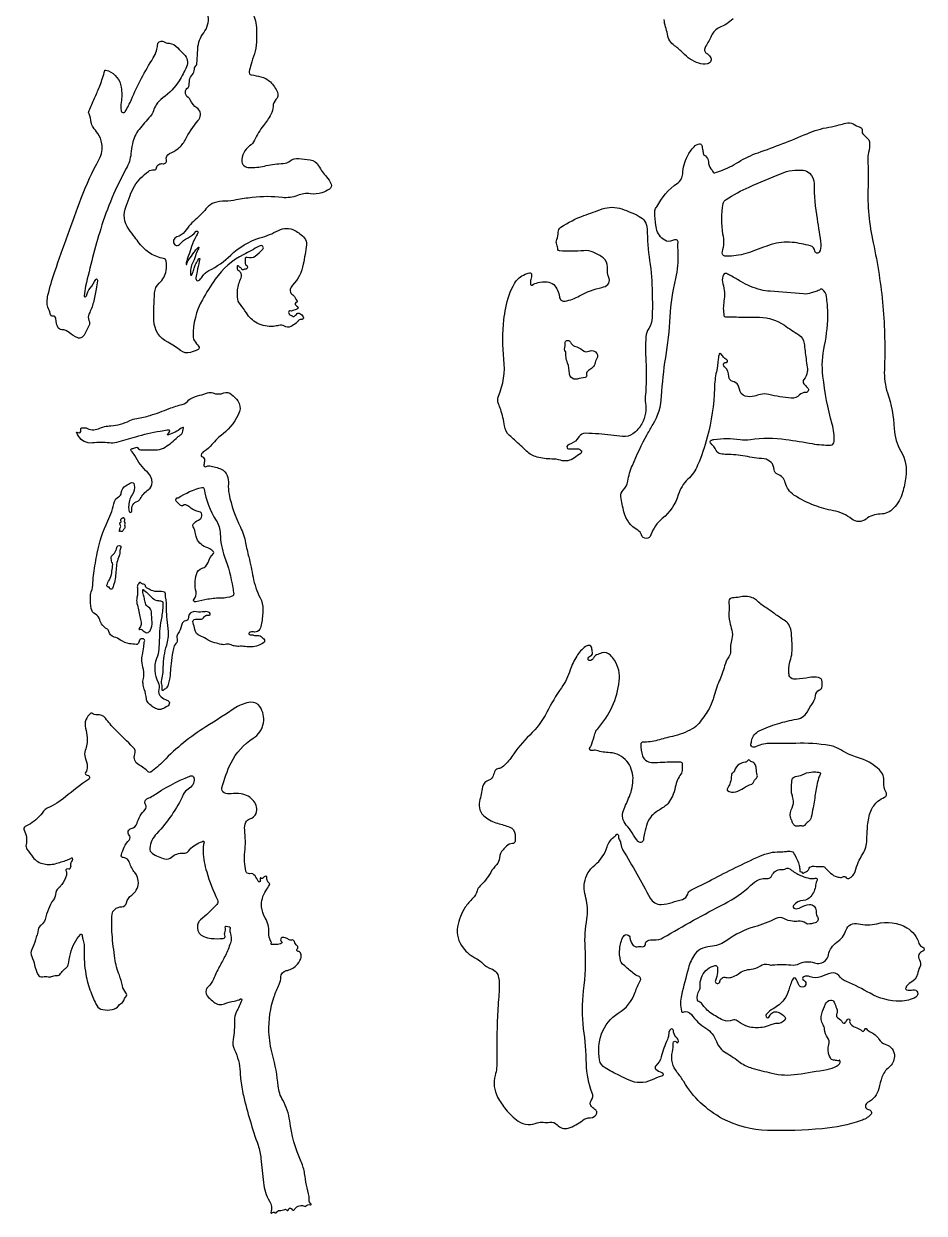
# Model space of a CAD drawing. Extents: x 2157 to 2659, y 857 to 1630.
# Drawn here: x 2156.8 to 2454.4, y 857.2 to 1250.1 of the extents above; entities that cross this region are included whole.
import ezdxf

# ---------------------------------------------------------------- set-up
doc = ezdxf.new("R2010")
doc.units = 0
doc.header["$MEASUREMENT"] = 0
doc.layers.add('描边', color=1, linetype='Continuous')

msp = doc.modelspace()

# ---------------------------------------------------------------- linework, layer by layer
at = {"layer": '描边'}
for points in [[(2231.83, 1254.32, -0.157012), (2233.67, 1248.91, -0.008322), (2233.67, 1243.98, -0.080134), (2232.99, 1240.15, 0.014291), (2231.9, 1236.72, 0.009848), (2231.26, 1234.33, 0.437115), (2231.99, 1233.23, -0.013678), (2235.11, 1232.63, -0.142218), (2238.31, 1230.88, -0.0959), (2240.63, 1227.47, -0.314306), (2240.13, 1225.04, 0.204346), (2239.18, 1222.83, -0.128664), (2238.45, 1220.12, -0.037554), (2236.02, 1216.51, 0.058743), (2233.06, 1211.69, -0.134166), (2231.43, 1209.75, 0.258208), (2228.85, 1204.55, 0.284034), (2229.93, 1202.97, 0.111543), (2231.86, 1202.58, 0.051959), (2236.95, 1203.24, -0.051394), (2242.52, 1203.97, 0.164091), (2244.88, 1204.83, -0.206938), (2247.67, 1205.61, 0.005626), (2251.4, 1205.13, -0.2452), (2254.24, 1203.2, 0.06386), (2256.86, 1199.54, -0.095745), (2258.36, 1197.13, -0.353718), (2257.81, 1195.45, -0.067934), (2255.31, 1194.27, -0.111025), (2251.56, 1193.95, 0.132453), (2247.27, 1193.4, -0.127409), (2242.25, 1192.71, 0.058414), (2232.32, 1192.71, 0.017927), (2227.03, 1191.9, -0.042288), (2223.33, 1191.51, 0.068864), (2219.73, 1190.94, 0.146399), (2217.4, 1189.4, -0.037581), (2213.94, 1185.83, 0.056143), (2210.01, 1181.47, -0.178138), (2207.39, 1179.69, 0.597824), (2206.74, 1177.1, 0.430886), (2208.28, 1177.22, -0.10958), (2211.08, 1179.42, 0.107101), (2213.67, 1181.44, -0.468351), (2214.33, 1181.44, -0.299345), (2214.37, 1181.09, -0.018927), (2213.72, 1179.92, 0.068305), (2212.27, 1176.56, -0.027484), (2211.27, 1173.6, 0.02979), (2210.45, 1171.14, 0.107566), (2210.43, 1170.68, 0.846152), (2210.71, 1170.68, -0.11775), (2211.38, 1172.27, 0.009744), (2212.96, 1174.5, -0.043002), (2213.95, 1175.71, -0.02313), (2214.56, 1176.29, -0.721518), (2214.69, 1176.21, -0.092377), (2214.37, 1175.45, 0.08948), (2213.51, 1173.46, -0.067781), (2212.48, 1170.78, 0.114293), (2211.92, 1168.8, 0.023038), (2211.92, 1167.18, 0.72347), (2212.25, 1167.08, 0.061662), (2212.59, 1167.76, 0.024616), (2213.08, 1169.37, -0.064409), (2213.63, 1170.75, -0.01257), (2214.6, 1172.42, -0.232441), (2214.91, 1172.62, -0.549422), (2215.02, 1172.48, 0.028547), (2214.78, 1171.64, 0.00625), (2214.07, 1168.3, 0.00397), (2213.67, 1166.17, 0.286553), (2214.03, 1165.27, 0.328118), (2214.59, 1165.27, 0.10187), (2215.76, 1166.56, -0.148891), (2217.96, 1168.59, 0.08163), (2225.19, 1173.67, -0.122056), (2234.86, 1179.36, 0.048831), (2240.96, 1181.84, -0.246892), (2246.33, 1181.84, -0.091318), (2249.58, 1179.29, -0.218818), (2250.24, 1177.1, -0.012061), (2249.18, 1170.67, -0.145526), (2245.64, 1163.81, 0.138139), (2244.82, 1162.29, 0.309793), (2245.42, 1160.83, -0.133594), (2246.49, 1159.6, 0.022083), (2246.74, 1159.14, 0.030978), (2247.17, 1158.52, -0.589002), (2247.01, 1158.15, 0.321555), (2246.53, 1157.72, 0.248091), (2246.7, 1157.11, 0.120823), (2247.24, 1156.76, -0.400584), (2247.43, 1156.37, -0.311523), (2246.47, 1155.6, 0.114286), (2245.66, 1155.35, -0.210549), (2244.81, 1155.25, 0.433344), (2244.35, 1154.99, 0.118618), (2244.35, 1154.51, 0.16977), (2244.72, 1153.95, 0.095518), (2245.22, 1153.69, -0.068591), (2245.78, 1153.44, 0.440024), (2246.35, 1153.6, -0.115734), (2246.58, 1153.88, 0.013408), (2247.18, 1154.35, -0.328461), (2248.06, 1154.41, -0.118524), (2249.13, 1153.28, -0.649025), (2248.48, 1152.38, 0.303067), (2247.48, 1151.98, -0.063714), (2246.82, 1151.25, -0.074578), (2245.01, 1150.09, -0.245845), (2242.92, 1150.23, 0.211089), (2241.01, 1150.48, -0.045421), (2239.34, 1150.15, -0.150762), (2233.91, 1151.22, -0.132441), (2230.36, 1154.57, 0.03485), (2228.37, 1157.36, -0.16466), (2227.43, 1159.84, -0.018297), (2227.43, 1161.71, -0.108365), (2228.46, 1165.71, 0.191434), (2228.63, 1167.56, 0.198829), (2227.9, 1168.46, -0.301006), (2227.41, 1169.38, 0.04815), (2227.41, 1170.05, -0.984329), (2227.75, 1170.09, 0.296253), (2228, 1169.79, -0.189891), (2228.8, 1169.17, 0.378719), (2229.45, 1168.95, -0.070744), (2230.37, 1169.2, 0.711054), (2230.57, 1170.12, -0.283394), (2230.07, 1171.1, 0.039484), (2230.07, 1172.6, -0.563156), (2230.67, 1173.03, 0.271547), (2233.3, 1173.37, 0.042125), (2235.84, 1175.7, 0.389942), (2235.84, 1176.48, 0.356212), (2234.54, 1176.67, -0.019621), (2229.49, 1173.9, 0.12665), (2220.05, 1165.7, 0.022244), (2215.83, 1158.95, 0.134944), (2212.78, 1146.86, 0.1279), (2213.22, 1145.34, 0.064978), (2214.57, 1143.6, -0.513554), (2214.38, 1142.46, -0.050859), (2211.84, 1141.49, -0.236307), (2208.63, 1142.16, 0.050917), (2204.35, 1144.88, -0.277715), (2199.81, 1152.05, -0.022154), (2200.01, 1161.18, -0.194464), (2201.58, 1164.44, 0.167732), (2203.86, 1168.58, 0.085031), (2203.86, 1171.66, 0.312169), (2203.02, 1172.52, -0.091857), (2198.64, 1174.24, -0.09291), (2194.96, 1177.61, -0.001204), (2193.49, 1179.59, -0.001633), (2191.5, 1182.28, -0.261531), (2190.59, 1189.85, 0.01458), (2191.91, 1193.33, -0.107296), (2195.51, 1199.24, -0.049717), (2197.96, 1201.35, -0.183765), (2199.84, 1201.82, 0.430854), (2200.65, 1202.5, -0.259927), (2201.38, 1203.64, -0.16619), (2202.84, 1203.89, 0.545926), (2203.93, 1205.09, -0.369765), (2204.94, 1207.2, 0.060883), (2207.76, 1208.89, 0.107798), (2210.11, 1211.71, -0.054734), (2214.4, 1218.13, 0.074219), (2214.99, 1219.09, 0.361719), (2214.03, 1222.3, -0.143376), (2211.8, 1224.94, 0.144183), (2211.1, 1225.78, -0.539122), (2211.1, 1229.06, 0.210674), (2211.32, 1229.41, 0.012641), (2211.6, 1231.45, -0.172116), (2212.52, 1233.35, 0.2149), (2213.18, 1235.07, -0.20515), (2213.48, 1235.91, 0.172425), (2214.01, 1237.12, 0.00371), (2214.3, 1241.9, -0.152466), (2216.25, 1247.13, 0.199003), (2217.75, 1252.59, -0.063156)], [(2391.23, 1251.75, -0.079208), (2386.79, 1248.88, 0.187004), (2384.09, 1246.19, -0.041316), (2382.13, 1242.59, 0.172499), (2381.83, 1241.33, 0.223024), (2382.35, 1240.45, -0.082415), (2383.67, 1239.2, -0.247554), (2383.9, 1237.85, -0.274304), (2382.76, 1236.86, -0.127123), (2379.93, 1237.07, -0.124344), (2374.64, 1240.48, 0.054306), (2371.89, 1242.86, -0.206069), (2369.5, 1246.67, 0.040645), (2368.91, 1249.1, -0.062869), (2368.45, 1251.49, -0.054456)], [(2184.77, 1234.51, -0.264527), (2188.99, 1229.19, -0.076889), (2188.99, 1224.09, 0.066052), (2188.94, 1221.44, 0.322799), (2189.52, 1220.79, 0.317035), (2190.32, 1221.13, 0.038306), (2192.36, 1225.07, -0.041492), (2199.59, 1238.82, 0.072578), (2200.67, 1241.22, 0.053225), (2200.99, 1243.13, -0.213811), (2201.51, 1244.09, -0.296857), (2202.96, 1244.22, 0.101492), (2204.8, 1243.67, -0.198562), (2207.68, 1242.18, 0.029978), (2209.74, 1240.02, -0.319938), (2210.58, 1235.91, -0.033782), (2208.14, 1231.29, -0.103437), (2202.76, 1225.61, 0.097688), (2200.57, 1223.36, 0.070262), (2199.62, 1221.31, -0.112128), (2198.62, 1219.56, 0.015509), (2194.89, 1215.23, 0.124217), (2192.68, 1210.43, 0.020499), (2192.2, 1207.18, -0.100931), (2190.66, 1202.26, 0.052245), (2182.23, 1182.4, 0.020119), (2177.24, 1163.4, 0.034751), (2176.76, 1160.19, 0.510567), (2177.09, 1159.91, 0.267667), (2177.47, 1160.27, -0.093708), (2178.75, 1162.79, 0.044808), (2180.6, 1165.68, -0.607195), (2181.02, 1165.68, -0.146586), (2181.12, 1165.16, -0.018944), (2180.74, 1162.49, -0.017372), (2179.78, 1158.04, -0.055807), (2178.34, 1154.23, 0.23997), (2178.34, 1152.11, -0.23997), (2178.34, 1150.29, 0.000323), (2177.02, 1147.68, -0.174845), (2175.59, 1146.34, -0.207231), (2174.6, 1146.34, -0.075668), (2171.78, 1148.11, 0.177441), (2169.32, 1149.03, -0.257861), (2168.16, 1149.68, -0.128611), (2167.53, 1151.74, 0.090432), (2167.2, 1153.23, 0.088278), (2167.09, 1153.4, 0.302867), (2166.5, 1153.53, -0.312026), (2165.9, 1153.68, -0.114814), (2165.51, 1154.42, 0.037772), (2164.78, 1156.47, -0.117881), (2164.47, 1158.2, -0.044626), (2164.79, 1160.43, -0.02426), (2167.04, 1168.22, -0.007872), (2175.79, 1192.49, -0.034167), (2181.72, 1205.42, 0.164926), (2182.6, 1210.5, 0.115129), (2181.23, 1213.88, 0.008999), (2179.7, 1215.97, -0.14304), (2179.09, 1217.55, 0.088968), (2178.35, 1220.34, -0.221882), (2178.35, 1221.42, 0.006919), (2180.21, 1225.54, 0.006168), (2181.76, 1229.26, 0.027538), (2183.37, 1233.96, 0.004107), (2183.56, 1234.67, -0.452521), (2183.87, 1234.82, 0.025635), (2184.77, 1234.51, -0.583416)], [(2366.07, 1189.6, -0.133749), (2372.84, 1197.42, 0.240594), (2374.6, 1200.57, -0.11057), (2376.11, 1206.36, -0.071075), (2378.35, 1209.51, -0.171633), (2380.15, 1210.43, -0.396559), (2380.88, 1209.91, -0.004054), (2381.18, 1208.33, -0.003434), (2381.4, 1206.98, 0.27932), (2381.65, 1206.7, -0.076751), (2382.08, 1206.48, -0.241338), (2383.06, 1204.55, 0.169817), (2383.87, 1202.23, -0.038774), (2384.61, 1201.13, 0.346752), (2385.21, 1200.89, 0.021621), (2387.22, 1201.56, 0.046351), (2393.01, 1204.43, -0.054082), (2399.49, 1207.51, 0.017463), (2415.67, 1213.8, -0.057873), (2422.9, 1215.96, 0.019004), (2426.32, 1216.69, 0.012534), (2428.53, 1217.32, -0.215919), (2430.87, 1217.03, 0.05344), (2433.23, 1215.91, -0.361452), (2433.87, 1214.83, 0.242037), (2434.32, 1213.48, 0.013478), (2435.66, 1212.24, -0.185465), (2436.27, 1211.08, -0.095563), (2436.01, 1207.53, 0.080325), (2435.76, 1205.11, -0.023537), (2435.84, 1196.34, 0.063945), (2437.53, 1177.7, -0.03267), (2440.74, 1156.8, -0.032423), (2441.22, 1135.81, 0.090072), (2442.27, 1128.18, -0.067881), (2444.45, 1116.35, 0.123934), (2446.7, 1108.88, -0.175088), (2448.34, 1100.43, -0.028203), (2447.24, 1095.26, -0.12531), (2444.27, 1090.04, -0.201555), (2439.85, 1088.13, 0.167106), (2435.18, 1086.47, -0.349232), (2430.45, 1086.47, 0.123387), (2424.37, 1089.23, -0.046017), (2418.09, 1090.99, -0.053384), (2411.36, 1094.43, -0.193971), (2408.49, 1098.53, 0.266919), (2405.93, 1101.29, -0.321453), (2404.79, 1102.79, 0.37856), (2401.46, 1106.37, -0.021169), (2395.17, 1107.26, 0.044237), (2389.06, 1107.83, -0.046531), (2387.11, 1108.03, -0.227615), (2385.67, 1109.1, 0.073343), (2383.81, 1111.64, -0.512214), (2383.96, 1112.5, -0.076239), (2384.91, 1112.79, -0.075053), (2393.53, 1112.79, 0.075053), (2396.97, 1112.79, -0.073869), (2408.71, 1112.82, -0.007929), (2417.41, 1111.4, 0.04949), (2423.45, 1110.93, 0.39391), (2424.61, 1112.06, 0.078745), (2423.98, 1117.85, -0.037421), (2420.93, 1133.68, -0.08329), (2421.44, 1143.87, 0.060163), (2422.51, 1154.94, 0.026864), (2422.12, 1159.9, 0.199125), (2420.68, 1162.39, 0.338788), (2420.09, 1162.39, -0.111098), (2418.61, 1161.7, 0.04442), (2417.09, 1161.23, -0.124807), (2414.47, 1160.86, 0.014177), (2403.49, 1161.74, -0.050114), (2400.4, 1162.21, -0.071624), (2393.76, 1164.98, 0.006502), (2390.4, 1166.93, 0.025948), (2389.1, 1167.57, 0.388131), (2388.07, 1167.22, 0.050336), (2387.86, 1166.72, 0.149539), (2387.86, 1164.22, -0.1181), (2388.21, 1158.49, 0.086889), (2388.21, 1153.63, 0.364734), (2388.67, 1153.25, -0.000754), (2390.46, 1153.25, -0.002154), (2395.55, 1153.22, -0.001869), (2399.97, 1153.16, -0.148499), (2408.18, 1150.5, 0.013593), (2412.93, 1147.39, -0.233128), (2414.73, 1144.52, 0.008568), (2415.33, 1139.51, 0.004933), (2415.75, 1136.64, -0.078024), (2415.75, 1135.08, -0.136368), (2414.63, 1132.62, 0.363816), (2414.63, 1131.17, 0.031953), (2415.86, 1129.88, -0.689922), (2415.22, 1128.3, 0.205803), (2413.21, 1127.48, -0.218476), (2410.47, 1126.44, -0.047643), (2403.01, 1127.67, 0.129839), (2400.3, 1127.67, 0.0059), (2398.26, 1127.1, -0.141855), (2395.27, 1127.1, -0.304598), (2393.31, 1129.43, 0.115781), (2392.87, 1130.69, 0.19261), (2391.11, 1131.96, -0.346125), (2389.86, 1133.56, 0.222289), (2388.36, 1136.81, -0.396397), (2388.22, 1137.98, -0.291848), (2388.74, 1138.18, 0.888624), (2389.07, 1139.18, -0.119204), (2388.1, 1139.96, 0.027009), (2387.1, 1141.12, 0.59693), (2386.6, 1140.98, 0.034842), (2386.34, 1139.3, -0.032602), (2385.72, 1135.18, 0.047105), (2385.05, 1129.73, -0.058676), (2382.69, 1113.5, -0.034942), (2379.51, 1104.25, -0.1047), (2376.29, 1099.64, 0.133349), (2373.11, 1094.5, -0.153063), (2367.82, 1086.63, 0.146346), (2364.08, 1081.24, -0.726166), (2360.96, 1081.24, 0.184161), (2359.7, 1082.8, -0.2024), (2355.16, 1088.85, -0.024377), (2354.15, 1093.93, -0.25003), (2354.91, 1096.05, 0.172758), (2356.47, 1098.97, -0.061654), (2357.93, 1104.22, -0.026938), (2362.87, 1114.47, -0.009059), (2364.78, 1117.79, 0.122346), (2367.61, 1127.09, -0.027085), (2368.97, 1139.84, 0.026147), (2370.44, 1153.29, -0.045336), (2372.31, 1165.99, 0.073643), (2373.07, 1174.36, -0.026428), (2373.05, 1178.04, 0.396666), (2372.48, 1178.71, 0.14545), (2371.18, 1178.48, -0.257966), (2368.67, 1178.57, -0.209949), (2365.9, 1182.47, -0.040766), (2365.38, 1186.78, -0.015314), (2365.37, 1188.41, -0.262902), (2366.07, 1189.6, -0.266047)], [(2387.88, 1180.57, -0.086346), (2387.97, 1190.71, -0.208943), (2388.89, 1192.07, -0.03627), (2396.54, 1196.18, -0.009557), (2407.19, 1200.69, -0.119425), (2414.36, 1201.74, -0.171983), (2416.54, 1200.73, -0.199211), (2417.99, 1197.31, 0.038398), (2419, 1185.63, -0.008981), (2420.24, 1177.19, -0.180759), (2419.64, 1174.63, -0.707246), (2418.29, 1174.97, 0.314033), (2416.79, 1176.76, 0.03878), (2410.78, 1177.89, 0.107215), (2403.83, 1177.15, 0.010798), (2396.95, 1174.7, -0.077665), (2390.65, 1173.38, -0.02645), (2388.54, 1173.38, -0.298865), (2387.7, 1173.99, -0.167608), (2387.68, 1174.87, 0.137552), (2387.88, 1180.57, -3.712635)], [(2331.97, 1163.94, -0.1684), (2333.84, 1159.89, 0.437664), (2335.7, 1158.49, 0.084454), (2340.45, 1160.21, -0.078187), (2347.9, 1163.01, 0.136842), (2349.78, 1163.98, 0.305051), (2350.23, 1165.92, -0.109817), (2349.69, 1169.71, 0.253889), (2348.33, 1172.74, 0.063153), (2345.01, 1174.67, 0.123091), (2341.94, 1175.15, -0.038801), (2333.83, 1175.05, -0.3852), (2333.34, 1175.56, 0.094554), (2332.96, 1177.2, -0.208955), (2332.96, 1178.82, 0.10608), (2333.46, 1181.25, -0.252106), (2334.31, 1182.87, -0.061056), (2341.91, 1186.75, -0.00346), (2348, 1188.92, -0.169575), (2354.51, 1188.92, -0.033141), (2360.22, 1186.49, -0.279113), (2362.82, 1182.34, 0.032842), (2363.65, 1171.86, -0.032247), (2364.51, 1161.18, -0.007981), (2364.51, 1153.03, -0.148974), (2363.34, 1149.42, 0.137982), (2362.41, 1146.73, 0.02953), (2362.41, 1138.73, -0.037717), (2362.22, 1127.03, 0.061751), (2362.29, 1124.74, -0.077624), (2362.29, 1121.49, -0.089162), (2361.08, 1117.98, -0.106905), (2358.13, 1114.64, -0.194422), (2354.73, 1113.77, 0.015933), (2346.81, 1114.59, 0.008703), (2342.46, 1114.82, 0.273501), (2340.25, 1113.61, -0.165706), (2337.61, 1111.37, 0.071787), (2336.5, 1110.74, 0.351602), (2336.34, 1110.06, 0.28886), (2336.85, 1109.74, 0.001048), (2339.73, 1109.74, -0.261521), (2341.08, 1108.98, -0.409066), (2340.89, 1108.17, 0.017292), (2338.77, 1106.71, -0.235704), (2334.18, 1105.91, 0.072989), (2331.29, 1106.33, -0.066113), (2326.46, 1106.96, -0.125722), (2322.97, 1108.92, 0.00652), (2318.97, 1112.64, 0.002653), (2317.32, 1114.12, -0.182926), (2315.66, 1117.27, 0.053133), (2314.41, 1122.69, 0.019075), (2313.68, 1124.56, -0.207968), (2313.68, 1127.07, 0.132133), (2315.49, 1139.26, -0.057763), (2315.49, 1152.34, -0.015167), (2316.07, 1156.27, -0.087124), (2319.02, 1164.36, -0.168075), (2322.47, 1167.35, -0.028928), (2323.92, 1167.84, -0.507067), (2324.65, 1167.26, -0.06741), (2324.37, 1165.68, 0.125262), (2324.27, 1164.03, 0.517439), (2324.8, 1163.79, -0.067214), (2326.76, 1164.61, -0.095518), (2329.76, 1164.81, -0.128371), (2331.97, 1163.94, 23.333681)], [(2335.75, 1144.9, -0.694256), (2337.46, 1144.91, 0.24051), (2338.83, 1143.66, -0.111695), (2341.47, 1142.25, 0.300466), (2343.62, 1141.97, -0.402337), (2346.22, 1141.14, -0.25302), (2346.22, 1139.55, 0.064957), (2345.5, 1137.68, -0.206646), (2344.43, 1136.25, 0.06076), (2343.1, 1135.26, 0.299959), (2342.82, 1134.05, -0.492924), (2342.33, 1133.26, 0.049213), (2339.71, 1132.74, -0.304826), (2337.58, 1133.4, -0.168976), (2337.14, 1134.63, 0.086683), (2336.51, 1138.02, -0.054473), (2336.01, 1139.98, -0.044132), (2335.93, 1141.63, 0.244051), (2335.81, 1141.89, -0.296431), (2335.54, 1142.64, 0.069277), (2335.75, 1144.9, -4.494738)], [(2177.37, 1116.61, 0.247219), (2181.44, 1116.33, -0.089212), (2185.58, 1117.33, 0.103092), (2191.81, 1119.01, -0.083672), (2194.1, 1119.73, 0.042258), (2198.57, 1120.73, 0.018538), (2204.89, 1122.98, -0.032401), (2209.18, 1124.37, 0.172812), (2211.36, 1125.83, -0.130441), (2212.03, 1126.37, -0.042241), (2215.02, 1127.4, 0.023878), (2217.46, 1128.14, -0.172477), (2219.29, 1128.14, 0.172477), (2222.91, 1128.14, -0.267161), (2225.48, 1127.67, -0.054527), (2227.53, 1125.5, -0.257362), (2228.05, 1122.02, -0.138696), (2222.64, 1114.65, 0.055054), (2218.97, 1111.08, -0.088717), (2216.48, 1108.96, 0.18589), (2215.41, 1107.62, 0.421999), (2215.66, 1107.14, -0.361795), (2216.54, 1105.85, -0.047562), (2216.27, 1104.42, 0.334242), (2216.49, 1103.82, 0.292589), (2217.12, 1103.82, -0.181969), (2218.23, 1104.06, -0.063334), (2222.06, 1102.97, -0.211686), (2224.01, 1100.88, -0.097399), (2224.4, 1098.08, 0.063611), (2224.63, 1094.75, 0.065769), (2228.38, 1083.8, -0.069711), (2230.1, 1078.66, 0.017585), (2231.13, 1074, -0.019657), (2232.59, 1067.25, 0.077836), (2234.92, 1060.46, -0.129054), (2235.81, 1056.61, -0.032853), (2235.38, 1051.99, -0.076658), (2234.77, 1050.12, -0.307617), (2233.07, 1049.17, 0.044316), (2231.7, 1049.17, 0.462985), (2231.22, 1048.49, 0.359893), (2231.57, 1048.24, -0.073103), (2232.75, 1048.14, 0.065627), (2234.09, 1048.01, -0.219589), (2235.56, 1047.39, 0.045803), (2236.09, 1046.91, -0.497138), (2236.09, 1045.71, -0.070321), (2234.3, 1044.71, -0.078407), (2232.07, 1044.24, -0.052216), (2229.98, 1044.34, 0.053314), (2227.88, 1044.44, -0.073821), (2226.35, 1044.58, -0.053623), (2225.3, 1044.95, 0.174348), (2223.84, 1045.11, -0.115548), (2222, 1045.09, -0.012887), (2219.91, 1045.62, -0.076757), (2217.05, 1046.91, 0.064387), (2215.04, 1047.88, -0.294578), (2213.32, 1050.01, 0.083951), (2212.72, 1052.17, -0.56244), (2213.55, 1053.41, 0.019761), (2215.3, 1053.41, 0.219203), (2216.16, 1053.86, -0.027063), (2216.68, 1054.44, -0.290163), (2217.77, 1054.7, 0.37669), (2218.37, 1054.94, 0.394841), (2218.18, 1055.59, 0.178506), (2216.58, 1055.88, -0.08612), (2213.84, 1055.87, 0.205476), (2211.81, 1055.38, 0.265684), (2211.18, 1053.93, -0.431038), (2210.3, 1052.88, 0.205989), (2209.48, 1052.48, 0.124436), (2208.91, 1051.33, -0.101979), (2207.7, 1048.55, 0.233008), (2207.44, 1046.96, -0.268731), (2207.08, 1045.37, 0.137751), (2206.22, 1043.72, 0.02135), (2205.88, 1041.64, -0.004881), (2205.4, 1037.88, 0.021867), (2205.12, 1034.93, -0.079849), (2204.37, 1031.37, -0.187645), (2203.34, 1030.25, 0.111279), (2202.91, 1029.9, -0.625041), (2202.55, 1029.97, -0.120315), (2202.55, 1031.09, 0.179086), (2202.45, 1031.89, -0.176427), (2202.34, 1032.87, 0.055646), (2202.9, 1037.61, -0.074996), (2204.04, 1044.86, 0.094239), (2204.58, 1049.39, 0.013905), (2204.2, 1053.3, -0.032398), (2203.99, 1056.74, 0.041228), (2203.68, 1060.76, -0.038585), (2203.57, 1062.08, 0.355558), (2203.33, 1062.37, 0.062173), (2201.25, 1062.52, -0.118343), (2199.03, 1062.94, -0.021283), (2197.39, 1063.76, -0.249683), (2197.03, 1064.33, 0.369857), (2196.4, 1064.94, -0.206544), (2195.46, 1065.42, 0.472272), (2194.95, 1065.42, 0.029387), (2194.54, 1064.85, 0.184839), (2194.32, 1063.77, -0.099086), (2194.2, 1060.54, 0.117939), (2194.2, 1058.62, -0.004706), (2195.19, 1054.3, -0.002082), (2195.6, 1052.39, -0.201851), (2195.32, 1050.95, -0.018868), (2194.9, 1050.37, 0.772768), (2195.18, 1050, -0.319233), (2196.08, 1049.8, 0.097113), (2197.08, 1049.04, 0.230167), (2197.93, 1049.04, 0.179478), (2198.7, 1049.84, 0.112259), (2199.18, 1052.43, 0.008968), (2198.99, 1055.82, 0.242879), (2198.06, 1057.34, -0.182952), (2196.99, 1058.69, -0.045447), (2196.65, 1060.27, 0.060359), (2196.28, 1061.76, -0.105923), (2196.14, 1062.68, 0.000446), (2196.17, 1063.16, -0.944989), (2196.34, 1063.16, 0.24476), (2196.46, 1062.96, -0.074179), (2198.14, 1061.53, 0.053665), (2199.84, 1059.97, 0.155402), (2201.05, 1059.56, -0.053993), (2202.3, 1059.4, -0.338821), (2202.73, 1058.88, -0.014593), (2202.73, 1057.64, -0.04888), (2202.15, 1053.17, 0.05011), (2201.69, 1049.45, -0.010501), (2201.42, 1043.53, -0.079494), (2200.7, 1040.4, 0.227811), (2201.21, 1032.54, -0.204268), (2201.46, 1030.23, 0.30209), (2202.22, 1027.71, 0.099362), (2204.11, 1026.7, -0.302153), (2204.9, 1025.74, -0.303031), (2204.32, 1024.64, -0.022769), (2202.48, 1023.75, -0.205362), (2200.74, 1023.75, -0.108351), (2197.87, 1025.8, -0.156984), (2197.31, 1027.06, 0.046953), (2196.63, 1030.31, -0.03881), (2196.22, 1032.12, -0.099679), (2196.32, 1033.77, 0.127562), (2196.32, 1036.81, -0.040428), (2195.82, 1039.64, -0.090174), (2196, 1041.69, 0.051935), (2196.43, 1044.28, -0.049551), (2196.73, 1046.14, 0.366547), (2196.37, 1046.88, 0.214982), (2195.61, 1046.88, 0.262049), (2194.8, 1045.78, -0.40345), (2193.91, 1045.06, -0.018272), (2191.75, 1045.32, -0.11278), (2188.75, 1046.53, 0.087212), (2186.61, 1047.52, -0.289215), (2184.87, 1049.39, 0.226529), (2184.27, 1050.22, -0.204777), (2181.9, 1053.2, 0.207009), (2180.44, 1055.02, -0.242251), (2179.08, 1056.96, -0.026014), (2178.79, 1060.51, -0.096023), (2179.11, 1062.44, 0.087368), (2179.65, 1065.44, -0.037081), (2179.9, 1068.59, -0.010148), (2181.05, 1075.23, -0.061904), (2184.55, 1085.9, 0.051828), (2186.79, 1092.29, -0.235006), (2188.05, 1093.8, 0.276019), (2189.02, 1095.17, -0.247224), (2190.58, 1097.62, -0.020261), (2192.16, 1098.45, -0.501121), (2193.32, 1097.84, -0.183679), (2192.59, 1094.45, 0.144678), (2191.44, 1090.52, 0.051742), (2191.6, 1089.04, 0.975441), (2192.5, 1089.21, -0.365252), (2194.44, 1092.43, 0.187613), (2195.29, 1093.15, -0.110632), (2198.04, 1096.28, 0.241098), (2199.19, 1098.56, 0.20962), (2197.69, 1101.94, -0.089174), (2193.47, 1107.44, 0.07702), (2192.32, 1109.02, -0.632625), (2192.59, 1109.8, 0.094163), (2193.79, 1110.15, -0.381411), (2194.44, 1109.98, 0.263921), (2195.75, 1109.32, -0.024167), (2200.28, 1109.32, 0.141922), (2202.95, 1109.95, 0.06687), (2207.1, 1113.1, -0.060371), (2208.64, 1114.3, 0.133564), (2208.98, 1114.66, 0.089709), (2209.6, 1116.54, 0.523107), (2209.37, 1116.75, 0.113649), (2208.83, 1116.49, -0.099395), (2204.6, 1114.34, -0.089705), (2204.3, 1114.31, -0.652931), (2204.24, 1114.49, 0.018714), (2204.7, 1114.95, 0.161973), (2205.02, 1115.64, 0.398582), (2204.87, 1115.85, 0.082281), (2204.23, 1115.85, 0.00063), (2201.89, 1115.45, 0.028656), (2193.66, 1113.58, -0.002614), (2187.44, 1111.82, -0.0969), (2185.08, 1111.63, 0.057837), (2179.49, 1111.63, -0.146124), (2176.75, 1112.12, -0.139549), (2174.94, 1113.78, -0.02987), (2174.27, 1115.04, -0.054294), (2174.22, 1115.16, -0.663271), (2174.32, 1115.22, 0.133555), (2175.04, 1115.01, 0.325597), (2175.59, 1115.39, 0.117935), (2175.68, 1116.3, -0.456759), (2175.98, 1116.64, 0.005485), (2176.86, 1116.64, -0.025587), (2177.37, 1116.61, 0.045709)], [(2207.82, 1093.5, -0.082904), (2215.68, 1096.95, -0.440797), (2216.37, 1096.5, 0.10386), (2220.37, 1086.05, -0.139069), (2221.73, 1081.61, 0.084016), (2223.16, 1074.06, -0.048532), (2225.87, 1063.78, -0.009119), (2226.16, 1061.8, -0.349592), (2225.66, 1060.99, -0.088703), (2222.16, 1060.37, 0.045837), (2217.66, 1059.97, 0.01094), (2213.6, 1059.14, -0.735615), (2213.07, 1060.05, 0.247493), (2213.71, 1062.45, -0.127078), (2213.85, 1068.22, -0.249748), (2215.78, 1070.23, 0.243667), (2217.72, 1072.19, -0.117755), (2219.45, 1075.11, 0.404987), (2219.45, 1075.69, 0.119336), (2216.99, 1077.24, -0.250808), (2213.76, 1080.69, -0.019141), (2213.31, 1082.68, 0.102002), (2212.82, 1083.88, -0.304841), (2212.82, 1084.78, -0.147525), (2214.52, 1086.17, 0.24682), (2215.67, 1087.56, 0.423442), (2214.79, 1088.88, -0.066552), (2213.22, 1089.38, -0.056605), (2212.03, 1090.12, 0.040887), (2210.61, 1091.07, 0.286678), (2209.48, 1091.01, -0.382621), (2208.43, 1091.13, 0.041614), (2207.35, 1092.19, -0.332468), (2207.11, 1093.15, -0.378692), (2207.82, 1093.5, -0.146126)], [(2189.9, 1086.79, -0.378851), (2189.96, 1085.8, 0.464031), (2190.02, 1085.53, -0.319136), (2190.17, 1085.25, 0.082719), (2190.18, 1083.97, -0.088286), (2190.18, 1083.54, -0.271934), (2189.89, 1083.2, 0.295969), (2189.62, 1082.85, -0.245101), (2189.31, 1082.37, -0.372736), (2188.88, 1082.45, 0.574483), (2188.72, 1082.43, -0.857886), (2188.44, 1082.49, -0.003698), (2188.5, 1083.11, -0.116317), (2188.65, 1083.55, 0.117969), (2188.81, 1084, 0.11509), (2188.74, 1084.46, 0.082958), (2188.57, 1084.75, -0.507123), (2188.71, 1085.33, 0.456884), (2188.9, 1085.88, -0.446111), (2189.13, 1086.62, 0.124242), (2189.5, 1086.91, -0.694532), (2189.9, 1086.79, 0.324538)], [(2186.15, 1063.55, -0.621185), (2185.14, 1063.7, 0.143098), (2184.98, 1063.95, 0.15975), (2184.67, 1064.07, -0.482083), (2184.26, 1064.64, -0.073868), (2185.07, 1066.42, 0.125142), (2185.85, 1068.75, -0.03046), (2186.16, 1070.94, 0.146171), (2186.07, 1071.92, -0.070711), (2185.69, 1073.45, -0.272264), (2186.3, 1074.76, 0.089486), (2186.76, 1075.22, 0.10392), (2187.55, 1077.08, -0.213042), (2187.91, 1077.61, -0.266771), (2188.69, 1077.62, -0.42138), (2188.85, 1077.04, 0.15198), (2188.57, 1075.82, -0.119555), (2188.33, 1074.37, 0.090379), (2187.28, 1069.71, -0.05287), (2186.58, 1064.96, -0.021515), (2186.15, 1063.55, 6.74018)], [(2346.48, 1017.2, 0.153925), (2353.62, 1032.98, 0.177282), (2351.99, 1039.88, 0.051222), (2350.66, 1041.51, 0.269452), (2347.87, 1042.25, 0.037547), (2346.04, 1041.59, 0.185086), (2345.16, 1040.71, -0.113832), (2344.58, 1039.94, -0.208906), (2343.84, 1039.72, -0.082448), (2343.49, 1039.83, -0.341476), (2343.27, 1040.27, -0.245848), (2344.07, 1041.25, 0.345774), (2344.73, 1042.46, -0.000835), (2344.5, 1043.82, 0.148026), (2344.17, 1044.51, 0.22469), (2343.54, 1044.75, 0.143723), (2342.41, 1044.34, 0.096563), (2339.54, 1041.21, 0.059297), (2337.43, 1036.63, -0.074281), (2334.52, 1030.78, 0.034303), (2329.66, 1022.69, -0.084005), (2324.01, 1015.1, 0.056623), (2318.1, 1008.01, -0.082487), (2314.86, 1004.51, -0.147584), (2313.73, 1004.08, 0.247092), (2312.62, 1003.38, 0.065856), (2311.91, 1001.69, -0.263098), (2310.53, 1000.28, 0.28534), (2308.45, 998, -0.014409), (2307.42, 993.22, 0.298233), (2309.24, 988.08, 0.094165), (2313.41, 986, -0.018177), (2317.43, 984.7, -0.307995), (2319.15, 982.32, -0.013657), (2319.15, 980.04, -0.413233), (2318.33, 979.26, 0.209545), (2316.3, 978.43, 0.004089), (2315.2, 977.27, 0.174923), (2314.04, 974.57, -0.181044), (2313.02, 972.27, 0.062685), (2311.13, 969.78, -0.032137), (2309.38, 967.17, -0.049274), (2307.61, 965.28, 0.152467), (2306.6, 963.63, -0.141993), (2305.2, 961.22, 0.057543), (2302.71, 958.24, 0.103313), (2300.19, 951.81, 0.212349), (2301.97, 944.85, 0.112636), (2306.49, 941.21, -0.091887), (2308.51, 939.71, 0.123754), (2311.26, 937.94, -0.276779), (2313.73, 935.03, -0.056703), (2313.93, 931.1, -0.00306), (2313.69, 927.77, 0.009976), (2313.25, 919.81, 0.015105), (2313.19, 907.73, -0.071634), (2312.59, 902.67, 0.188499), (2313.38, 895.52, 0.052809), (2316.1, 891.47, 0.060911), (2320.2, 887.61, 0.154592), (2323.52, 886.49, 0.099729), (2326.49, 887.03, -0.141303), (2328.47, 887.23, 0.091642), (2330.61, 887.23, -0.266108), (2333.05, 886.37, 0.294692), (2336.73, 885.3, 0.09997), (2341.47, 887.81, -0.182833), (2344.04, 888.68, 0.343652), (2346.15, 890.2, 0.307427), (2345.81, 891.24, -0.011304), (2344.6, 892.23, -0.200036), (2344.04, 893.32, -0.177021), (2344.34, 894.38, 0.251697), (2344.67, 896.86, -0.082724), (2342.75, 906.51, 0.024204), (2341.84, 918.12, -0.063806), (2341.84, 930.64, 0.046287), (2342.34, 945.02, -0.059716), (2342.92, 954.39, 0.104277), (2342.75, 960.45, -0.020279), (2342.14, 963.57, -0.076899), (2342.14, 966.38, -0.187858), (2345.48, 972.15, 0.148719), (2349.61, 978.16, -0.144225), (2351.77, 981.38, 0.046552), (2352.62, 982.23, -0.74241), (2353.32, 981.94, 0.174419), (2353.68, 980.47, -0.12343), (2354.12, 979.22, 0.111893), (2354.8, 977.15, -0.011974), (2363.8, 961.27, 0.285819), (2367.48, 959.15, 0.07477), (2371.07, 959.82, -0.019398), (2374.47, 960.85, 0.274317), (2376.22, 962.61, -0.222508), (2377.24, 963.88, 0.007181), (2384.18, 967.36, -0.011919), (2400.03, 975.12, -0.056569), (2403.46, 976.26, -0.060197), (2406.52, 976.52, 0.0587), (2408.83, 976.71, -0.100206), (2410.54, 976.71, -0.221024), (2411.21, 976.22, -0.002625), (2412.21, 974.37, -0.049368), (2413, 972.44, -0.063402), (2413.26, 970.94, -0.028675), (2413.24, 970.25, 0.425969), (2413.44, 970.03, -0.230941), (2414.11, 969.67, 0.42847), (2414.59, 969.61, -0.09509), (2415.45, 970.06, 0.190864), (2416.11, 970.59, 0.018184), (2416.41, 971.16, -0.17128), (2416.88, 971.63, -0.142603), (2417.99, 971.81, 0.037458), (2420.78, 971.68, -0.21386), (2421.7, 971.3, 0.013059), (2423.46, 969.53, 0.121851), (2425.6, 968.31, 0.072256), (2427.06, 968.12, 0.19266), (2427.54, 968.31, -0.278061), (2428, 968.42, -0.148847), (2428.65, 967.97, 0.337107), (2429.52, 967.75, 0.231956), (2431.56, 970.09, -0.076183), (2434.1, 975.87, 0.13818), (2435.46, 980.42, -0.015575), (2435.69, 985.29, -0.073134), (2436.77, 990.03, -0.126041), (2439.09, 993.28, -0.079816), (2441.28, 994.59, 0.465529), (2441.82, 996.21, -0.170663), (2441.07, 999.62, 0.239629), (2439.62, 1003.64, 0.120118), (2432.35, 1007.75, -0.029986), (2429.95, 1008.59, -0.0428), (2426.79, 1010.24, 0.099328), (2423.11, 1011.66, 0.052707), (2411.98, 1012.39, -0.020054), (2403.82, 1012.39, 0.127525), (2398.86, 1011.32, -0.133992), (2397.92, 1011.12, -0.451703), (2397.14, 1012.14, -0.01003), (2397.43, 1013.5, -0.229465), (2399.9, 1016.54, -0.033655), (2405.95, 1018.88, -0.03374), (2412.27, 1020.39, 0.248554), (2416.08, 1023.32, -0.061579), (2417.28, 1025.25, 0.146743), (2418.45, 1028.15, -0.272255), (2419.79, 1030.02, 0.284777), (2420.67, 1031.29, 0.022952), (2420.67, 1032.76, 0.356967), (2419.44, 1034.12, 0.076864), (2416.4, 1034.12, -0.021414), (2412.15, 1033.65, -0.033904), (2411.19, 1033.65, -0.312177), (2409.81, 1034.75, -0.079103), (2409.62, 1036.17, -0.068416), (2410.28, 1040.3, 0.068), (2410.72, 1042.99, 0.037455), (2410.39, 1049.61, 0.230926), (2408.12, 1053.09, -0.027527), (2405.02, 1055.18, 0.023513), (2402.01, 1057.24, -0.055772), (2398.92, 1059.67, 0.110293), (2397.57, 1060.51, 0.143123), (2393.31, 1060.73, -0.062021), (2391.03, 1060.49, 0.226896), (2390.2, 1060.11, 0.23021), (2389.81, 1058.55, -0.083878), (2389.9, 1056.51, 0.090088), (2390.13, 1052.38, 0.007866), (2390.79, 1049.79, -0.133896), (2390.79, 1046.89, 0.079703), (2390.34, 1042.74, -0.167946), (2389.83, 1040.96, 0.086062), (2388.42, 1037.98, -0.034799), (2386.67, 1033.03, 0.039203), (2384.76, 1027.48, -0.075123), (2383, 1023.35, -0.033049), (2379.9, 1018.99, -0.096076), (2377.72, 1017.17, -0.06994), (2371.17, 1014.68, 0.013971), (2366.28, 1013.42, -0.077054), (2361.41, 1012.81, 0.419057), (2360.69, 1012.11, 0.084663), (2361.3, 1008.24, 0.198383), (2362.84, 1006.48, 0.122827), (2364.72, 1006.07, 0.005582), (2371.01, 1006.31, -0.031824), (2373.8, 1006.27, -0.397255), (2374.44, 1005.56, 0.009497), (2374.44, 1003.9, -0.157152), (2373.93, 1002.2, 0.047566), (2372.89, 1000.33, 0.055785), (2372.14, 997.94, -0.060591), (2371.16, 994.9, -0.046809), (2369.91, 992.75, -0.094672), (2368.69, 991.59, 0.006026), (2365.64, 989.58, 0.081472), (2363.91, 987.93, 0.075001), (2362.86, 986, 0.035441), (2361.93, 982.77, 0.023971), (2361.57, 980.52, -0.337867), (2360.74, 979.66, -0.264606), (2359.83, 980, -0.038948), (2357.86, 982.8, 0.050159), (2355.94, 985.41, -0.135579), (2354.78, 987.7, -0.145368), (2355.01, 990.18, -0.00744), (2356.94, 994.82, 0.108341), (2358.15, 1000.95, 0.168725), (2356.08, 1006.51, 0.209854), (2350.56, 1009.29, -0.053609), (2346.05, 1010.02, 0.143206), (2344.63, 1010, -0.763002), (2343.94, 1011.06, 0.114743), (2344.57, 1012.2, -0.001496), (2345.54, 1015.54, -0.117127), (2346.48, 1017.2, -0.435178)], [(2178.91, 1022.33, 0.303746), (2177.19, 1017.41, -0.041373), (2177.72, 1014.33, -0.116031), (2177.1, 1010.02, 0.189239), (2177.1, 1007.67, -0.074313), (2177.77, 1004.75, -0.184087), (2177.2, 1002.81, 0.33742), (2177.2, 1002.18, 0.247046), (2177.78, 1001.91, -0.286439), (2178.39, 1001.56, -0.385193), (2178.13, 1000.45, 0.023112), (2170.57, 994.7, -0.070279), (2164.52, 990.94, 0.140349), (2163.34, 989.96, -0.105952), (2158.96, 985.78, -0.032784), (2157.29, 984.9, 0.437707), (2156.89, 983.71, -0.183244), (2157.54, 978.97, 0.213295), (2157.85, 977.42, 0.010835), (2159.79, 974.79, 0.185243), (2163.49, 972.54, 0.116831), (2167.72, 972.77, 0.011382), (2171.51, 973.98, 0.088074), (2172.55, 974.55, -0.490728), (2172.82, 974.49, -0.278896), (2172.73, 973.67, 0.188786), (2172.28, 972.14, -0.146565), (2172.04, 970.98, -0.372235), (2171.64, 970.82, 0.176654), (2170.91, 970.82, 0.455529), (2170.73, 970.34, -0.19757), (2170.88, 968.8, -0.086355), (2169.35, 965.74, -0.054821), (2168.12, 964.41, 0.187485), (2167.43, 963.1, -0.116946), (2166.58, 960.74, 0.088064), (2163.8, 954.23, -0.181993), (2162.55, 952.37, 0.187216), (2161.57, 950.87, -0.05458), (2159.41, 944.28, 0.21632), (2159.41, 942, -0.05385), (2160.36, 939.12, 0.067882), (2161.51, 935.95, 0.337723), (2163.02, 935.24, -0.107402), (2164.9, 935.24, 0.167046), (2165.94, 935.36, -0.123704), (2167.64, 935.71, 0.247375), (2168.92, 936.31, -0.043801), (2170.17, 937.71, -0.023682), (2170.94, 938.36, 0.182876), (2171.44, 939.17, -0.007318), (2172.22, 942.89, -0.06801), (2173.53, 946.41, -0.062918), (2175.54, 949.24, -0.249995), (2175.79, 949.33, -0.332212), (2176.03, 949.08, 0.041247), (2176.33, 947.7, -0.088054), (2176.77, 944.19, 0.058029), (2177.3, 936.11, 0.043284), (2178.9, 930.27, 0.035028), (2180.91, 925.8, 0.235269), (2182.87, 924.42, 0.076548), (2185.95, 924.42, 0.199308), (2188.15, 925.76, -0.116076), (2188.79, 926.3, 0.188697), (2189.81, 927.47, -0.106925), (2190.57, 928.68, 0.407191), (2190.57, 929.99, -0.149347), (2189.39, 932.28, 0.049678), (2188.37, 935.81, -0.058612), (2186.9, 941.31, -0.015484), (2185.98, 949.32, -0.041429), (2185.98, 955.93, -0.204804), (2186.83, 957.54, -0.16255), (2189.19, 958.42, 0.340587), (2190.74, 959.71, -0.187834), (2192.48, 962.29, 0.109868), (2193.98, 963.91, 0.117286), (2194.66, 966.15, 0.191446), (2193.49, 969.71, -0.101609), (2191.77, 972.91, 0.182635), (2190.64, 974.38, 0.146443), (2189.74, 974.63, -0.517367), (2189.03, 975.58, -0.026526), (2190.01, 978.14, -0.092223), (2191.62, 980.46, 0.415872), (2191.62, 982.1, -0.610643), (2192.31, 984.27, 0.28998), (2194.21, 985.97, -0.126765), (2196.87, 990.53, 0.352529), (2197.03, 992.15, -0.486618), (2197.73, 994.19, 0.064346), (2199.42, 995.03, -0.050323), (2211.68, 1001.59, -0.517122), (2213.08, 1000.71, -0.289458), (2211.17, 997.31, 0.163665), (2209.51, 995.52, -0.086547), (2200.72, 982.63, 0.17269), (2198.46, 977.68, 0.268575), (2199.18, 976.13, 0.094572), (2203.44, 974.23, 0.246239), (2205.61, 974.79, -0.210941), (2209.48, 976.07, 0.258532), (2211.22, 976.82, -0.141791), (2215.21, 979.75, -0.001603), (2216, 980.04, -0.602942), (2216.36, 979.7, 0.077442), (2216.05, 976.6, 0.059919), (2217.24, 969.91, 0.03789), (2220.82, 960.69, -0.310303), (2220.57, 959.12, -0.029298), (2215.17, 954.05, 0.108741), (2214.47, 953.14, 0.271979), (2214.78, 949.72, 0.143506), (2216.28, 948.54, 0.074077), (2218.76, 947.95, 0.042108), (2222.7, 947.95, 0.204775), (2223.2, 948.22, 0.316278), (2223.26, 949.04, -0.246103), (2223.21, 949.83, 0.16261), (2223.38, 951.66, -0.569641), (2223.73, 951.99, 0.040205), (2224.63, 951.81, -0.492202), (2225.01, 951.19, 0.188314), (2225.01, 949.94, -0.175306), (2225.09, 946.42, -0.033693), (2223.41, 942.31, -0.014532), (2221.42, 938.54, 0.030569), (2219.44, 934.49, -0.104854), (2217.74, 932, 0.134299), (2217.08, 930.92, 0.286045), (2217.79, 928.47, 0.010508), (2219.57, 926.93, 0.275075), (2223.14, 926.38, -0.059323), (2226.33, 927.24, 0.090966), (2228.44, 927.96, -0.253231), (2228.72, 927.96, -0.390722), (2228.85, 927.59, -0.011748), (2227.02, 923.54, 0.11864), (2226.44, 920.87, -0.049094), (2225.96, 914.56, 0.15716), (2226.44, 911.17, -0.100882), (2228.29, 903.88, 0.01285), (2228.46, 901.66, 0.032898), (2229.39, 896.06, 0.027423), (2234.23, 879.62, -0.063079), (2235.18, 875.24, 0.005114), (2235.97, 867.27, 0.107544), (2238.01, 861.18, -0.21166), (2238.47, 857.39, 0.863377), (2238.78, 857.25, -0.483521), (2239.83, 857.33, 0.434642), (2240.19, 857.33, -0.003542), (2240.72, 857.89, -0.234859), (2241.31, 858.1, 0.14814), (2243.03, 858.41, -0.399248), (2243.77, 858.19, 0.662995), (2244.23, 858.25, -0.170397), (2244.63, 858.81, -0.494339), (2245.25, 858.62, 0.262665), (2245.82, 858.14, 0.353439), (2246.28, 858.38, -0.162134), (2247.04, 859.24, -0.146011), (2248.86, 859.68, -0.124334), (2249.62, 859.45, 0.362268), (2249.95, 859.49, -0.138617), (2250.64, 859.93, -0.146165), (2251.55, 859.93, 0.933595), (2251.7, 860.32, -0.350429), (2251.08, 861.54, 0.110929), (2251.06, 862.68, -0.023358), (2249.6, 870.28, 0.068999), (2248.49, 874.13, -0.073271), (2244.69, 887.72, 0.101541), (2242.37, 894.52, -0.111218), (2240.88, 899.15, 0.045737), (2238.99, 909.58, -0.058146), (2237.83, 917.02, -0.091978), (2239.54, 928.74, -0.033567), (2241.21, 932.76, 0.119162), (2241.78, 935.22, -0.366319), (2243.49, 937.3, 0.147646), (2246.79, 938.98, 0.10706), (2248.31, 941.23, 0.161072), (2248.41, 942.91, 0.331801), (2247.48, 943.65, -0.674526), (2247.17, 944.48, 0.442377), (2247.17, 945.48, -0.133523), (2246.24, 946.93, 0.429168), (2245.3, 947.4, -0.289131), (2244.33, 947.6, 0.084033), (2243.83, 947.95, 0.106549), (2242.42, 948.28, 0.233606), (2241.83, 947.99, 0.174837), (2241.67, 947.51, 0.24651), (2242.01, 946.91, -0.541913), (2242.01, 946.37, -0.17319), (2240.28, 945.95, 0.054246), (2238.84, 945.95, -0.622708), (2238.56, 946.39, 0.281402), (2238.56, 946.75, -0.153415), (2237.75, 950.01, 0.152826), (2236.59, 954.71, -0.116805), (2235.4, 958.38, -0.16909), (2236.78, 963.7, 0.011455), (2238.02, 965.65, 0.38705), (2237.9, 966.22, -0.158148), (2237.19, 967.21, -0.068023), (2237.1, 967.74, -0.053975), (2237.13, 968.17, 0.574521), (2236.75, 968.49, 0.053894), (2236.26, 968.26, 0.061229), (2235.78, 967.88, -0.419551), (2235.23, 967.88, 0.528395), (2234.96, 967.83, 0.213597), (2234.96, 967.15, -0.42832), (2234.74, 966.62, -0.392047), (2234.24, 966.81, 0.03396), (2233.23, 968.58, 0.302295), (2231.42, 969.34, -0.407435), (2230.2, 970.16, -0.078837), (2229.85, 976.51, 0.05516), (2229.8, 983.82, -0.131335), (2230.16, 986.33, -0.24197), (2231.49, 987.43, 0.261125), (2233.56, 989.27, 0.260999), (2232.84, 993.3, 0.182188), (2228.6, 995.74, 0.081009), (2225.32, 995.74, -0.154259), (2222.99, 996.08, -0.360779), (2222.24, 997.72, -0.046021), (2225.3, 1005.93, -0.142655), (2232.61, 1014.06, 0.215457), (2236.01, 1019.13, 0.193096), (2234.83, 1024.52, 0.273606), (2231.81, 1025.95, 0.122547), (2226.91, 1024.23, -0.005831), (2216.94, 1017.84, 0.061115), (2202.96, 1006.52, -0.046735), (2198.75, 1002.92, -0.359436), (2197.93, 1002.98, 0.064425), (2194.76, 1005.31, -0.373877), (2193.48, 1008.85, 0.302956), (2192.98, 1011.07, -0.008479), (2186.96, 1017.01, -0.027858), (2183.75, 1020.67, 0.255115), (2181.02, 1021.85, -0.179141), (2179.26, 1022.33, 0.318634), (2178.91, 1022.33, 2.075765)], [(2389.33, 996.8, 0.249148), (2392.14, 996.38, 0.058898), (2394.67, 997.62, -0.061987), (2397.39, 998.94, 0.204943), (2397.84, 999.34, -0.090496), (2398.96, 1000.92, 0.26514), (2399.23, 1001.89, -0.04305), (2398.87, 1004.21, 0.11391), (2398.5, 1005.45, 0.200762), (2397.45, 1006.25, -0.188906), (2396.81, 1006.72, 0.548634), (2396.1, 1006.72, -0.217907), (2395.19, 1006.13, 0.087608), (2393.4, 1005.54, 0.216852), (2391.74, 1003.35, -0.239665), (2391.24, 1002.74, 0.301506), (2390.66, 1001.85, -0.080633), (2390.29, 999.46, -0.05501), (2389.61, 997.95, 0.074586), (2389.25, 997.06, 0.274239), (2389.33, 996.8, 1.046669)], [(2410.56, 996.03, -0.069253), (2410.76, 1000.47, -0.347362), (2411.87, 1001.44, 0.105259), (2414.07, 1002.03, -0.09189), (2417.06, 1002.9, -0.051501), (2419.04, 1002.9, -0.021074), (2419.84, 1002.79, -0.510788), (2420.08, 1002.28, 0.055693), (2419.48, 1000.85, 0.036134), (2418.48, 996.15, -0.010677), (2417.67, 991.13, -0.001852), (2417.09, 988.02, -0.199144), (2416.06, 986.46, 0.085276), (2414.95, 985.39, -0.294486), (2414.1, 985.07, 0.104997), (2412.94, 985.07, -0.104997), (2411.9, 985.07, -0.186051), (2411.3, 985.46, -0.074407), (2410.8, 986.43, 0.045758), (2410.41, 987.29, -0.094794), (2410.18, 987.98, -0.155722), (2410.74, 991.13, 0.184493), (2411.08, 993.97, -0.022935), (2410.92, 994.79, 0.06429), (2410.56, 996.03, -2.859143)], [(2353.75, 944.48, -0.105731), (2354.96, 948.62, -0.343471), (2356.26, 949.19, -0.322236), (2357.13, 948.15, 0.137687), (2357.93, 945.94, 0.273575), (2359.58, 945.22, -0.060202), (2361.3, 945.22, 0.457023), (2362.23, 946.06, -0.295548), (2362.9, 947.15, -0.139045), (2365.01, 947.51, 0.162416), (2368.16, 948.2, -0.015715), (2388.34, 959.35, 0.069665), (2397.09, 965.5, -0.07047), (2399.68, 967.32, -0.123319), (2401.75, 967.79, 0.010233), (2402.78, 967.79, 0.308098), (2404.07, 968.71, -0.328036), (2407.07, 970.69, 0.138543), (2408.72, 971.06, -0.254654), (2409.67, 971.06, -0.03032), (2410.7, 970.41, 0.052645), (2413.92, 968.59, 0.059617), (2416.65, 967.77, 0.116717), (2418.41, 967.88, -0.641654), (2418.99, 967.22, 0.075108), (2418.52, 965.51, -0.147012), (2416.91, 961.8, -0.199195), (2414.41, 960.51, 0.200613), (2411.25, 958.87, 0.565739), (2411.61, 957.83, 0.193066), (2413.47, 958.16, -0.123574), (2416.52, 959.14, -0.437271), (2418.64, 957.11, 0.007355), (2418.64, 956.56, 0.141706), (2419.09, 955.09, -0.494545), (2418.39, 953.11, -0.07581), (2415.92, 952.71, -0.166734), (2415.24, 952.94, 0.1967), (2412.74, 953.61, -0.062505), (2410.84, 953.61, -0.091131), (2408.21, 954.44, 0.241444), (2405.31, 954.49, -0.045536), (2398.31, 951.78, 0.091712), (2389.18, 947.26, -0.133522), (2384.46, 945.38, 0.047868), (2381.25, 944.71, 0.166873), (2378.6, 942.76, 0.085808), (2376.47, 938.16, 0.006728), (2374.16, 929.14, 0.118873), (2374.16, 923.89, 0.45074), (2374.68, 923.62, -0.337528), (2377.43, 922.8, 0.094635), (2382.26, 918.27, -0.167687), (2385.71, 913.94, 0.17938), (2388.89, 910.14, -0.033085), (2393.62, 907, 0.097096), (2397.47, 905.1, 0.00721), (2404.03, 903.43, 0.097532), (2412.48, 903.08, 0.003442), (2422.33, 904.66, 0.085945), (2425.46, 905.76, 0.089521), (2426.43, 906.57, 0.240073), (2426.61, 907.31, 0.029054), (2426.51, 907.63, 0.549588), (2426.3, 907.67, -0.233289), (2425.89, 907.53, -0.009918), (2424.37, 907.75, -0.230184), (2423.38, 908.45, -0.108188), (2422.68, 910.81, -0.092753), (2422.92, 912.92, 0.249965), (2422.48, 915.17, -0.161543), (2421.43, 917.95, 0.125725), (2420.98, 919.45, -0.214953), (2420.55, 923.04, -0.026511), (2421.78, 926.32, -0.252488), (2423.41, 927.59, -0.359011), (2424.64, 926.89, 0.014453), (2425.46, 924.89, -0.213303), (2425.46, 922.89, 0.399899), (2425.89, 921.68, -0.163813), (2427.27, 920.28, 0.611325), (2428.43, 920.26, -0.071955), (2429.15, 921.23, -0.799655), (2429.82, 920.8, 0.280553), (2430.06, 919.69, 0.131296), (2432.16, 918.39, -0.129014), (2433.82, 917.38, 0.426614), (2434.47, 917.38, 0.15727), (2434.74, 917.92, -0.697254), (2435.37, 918.06, 0.156695), (2436.51, 917.11, -0.161441), (2439.41, 914.65, 0.188833), (2441.67, 912.93, -0.344953), (2444.56, 908.97, -0.220699), (2442.73, 905.36, 0.14486), (2440.42, 902.1, 0.027572), (2439.37, 898.37, -0.233041), (2435.64, 893.72, 0.373855), (2435, 892.28, 0.30096), (2436.03, 891.43, -0.637856), (2436.65, 889.63, -0.112482), (2433.52, 887.75, -0.057136), (2420.72, 885.1, -0.028317), (2402.59, 884.5, -0.117197), (2387.76, 888.39, -0.136445), (2374.91, 900.64, 0.038298), (2372.8, 903.63, -0.232958), (2371.16, 910.52, 0.070864), (2371.39, 913.35, -0.401487), (2371.93, 913.98, -0.294829), (2372.5, 913.69, 0.575445), (2373.13, 913.69, 0.269482), (2373.13, 914.42, 0.06028), (2372.35, 915.46, -0.195752), (2371.53, 917.5, 0.60222), (2370.68, 917.95, 0.25421), (2369.95, 916.54, -0.112672), (2369.52, 914.54, 0.045973), (2367.5, 908.82, -0.152074), (2365.67, 905.84, 0.453966), (2365.67, 904.79, 0.100802), (2367.65, 903.66, -0.724639), (2367.65, 902.48, 0.028767), (2364.14, 901.1, -0.219261), (2356.86, 901.1, -0.00795), (2353.68, 902.63, -0.006248), (2351.21, 903.9, -0.008853), (2348.93, 905.16, -0.222162), (2347.08, 907.82, -0.126304), (2347.76, 916.4, -0.176324), (2353.3, 923.27, 0.176093), (2358.89, 930.18, -0.042153), (2360.56, 933.97, 0.468453), (2359.98, 935.43, -0.103987), (2358.24, 936.44, 0.017434), (2354.98, 939.17, -0.161336), (2354.07, 940.53, -0.093226), (2353.75, 944.48, -0.901489)], [(2380.32, 932.91, -0.219422), (2382.81, 937.81, -0.105211), (2385.26, 939.02, -0.460516), (2386.07, 938.45, -0.046865), (2386.07, 936.73, -0.076613), (2385.38, 934, 0.202458), (2385.38, 933.51, 0.76732), (2386.88, 933.72, -0.451383), (2388.86, 935.07, 0.125309), (2390.51, 935.07, 0.098392), (2392.97, 936.25, -0.148324), (2397.19, 937.77, 0.144661), (2400.25, 938.86, -0.240124), (2403.05, 939.3, 0.108618), (2404.29, 939.17, -0.058769), (2410.32, 939.17, 0.142184), (2413.19, 939.65, -0.204027), (2418.1, 939.87, 0.290214), (2421.77, 940.64, 0.156755), (2422.78, 942.54, -0.205194), (2425.5, 946.69, 0.16618), (2428.53, 950.62, -0.396686), (2432.65, 952.8, 0.134377), (2438.7, 952.8, -0.203624), (2448.68, 951.45, -0.189677), (2452.67, 946.31, 0.257535), (2453.89, 945.09, -0.754596), (2453.89, 943.73, 0.498304), (2452.8, 940.91, -0.259563), (2452.92, 938.42, 0.066248), (2452.16, 936.16, -0.238024), (2450.03, 933.43, 0.19669), (2448.29, 931.54, 0.446434), (2448.59, 930.98, 0.122637), (2450.68, 930.98, -0.387646), (2452.23, 930.14, -0.358037), (2451.66, 928.59, -0.135014), (2446.48, 927.2, -0.12675), (2436.53, 929.83, 0.025903), (2428.67, 933.7, -0.131849), (2426.17, 935.67, 0.319454), (2423.56, 936.52, 0.025621), (2420.22, 935.27, -0.207151), (2416.67, 935.27, 0.207151), (2414.58, 935.27, 0.656793), (2414.58, 934.14, -0.656793), (2414.58, 931.93, -0.416757), (2412.99, 932.57, 0.008352), (2412.12, 934.54, 0.639235), (2410.95, 934.54, 0.039034), (2409.62, 930.96, -0.091094), (2408.01, 927.7, -0.116072), (2404.48, 924.73, 0.116226), (2402.17, 922.79, 1.194147), (2403.3, 922.22, -0.441712), (2406.12, 923.59, -0.118887), (2408.33, 922.02, -0.375008), (2408.33, 920.98, -0.226207), (2405.63, 919.81, 0.107473), (2404.06, 919.53, -0.039663), (2401.45, 918.68, -0.117065), (2396.73, 918.68, -0.075623), (2393.89, 919.83, -0.039553), (2392.57, 920.76, 0.290156), (2391.08, 920.95, -0.221776), (2387.93, 920.95, -0.044547), (2383.9, 923.29, -0.087671), (2380.98, 926.24, 0.156257), (2379.89, 927.07, -0.253385), (2379.47, 927.55, -0.204174), (2380.02, 930.79, 0.178878), (2380.38, 932.4, -0.010965), (2380.32, 932.91, -1.096903)]]:
    msp.add_lwpolyline(points, format="xyb", dxfattribs=at)

doc.saveas('drawing.dxf')
